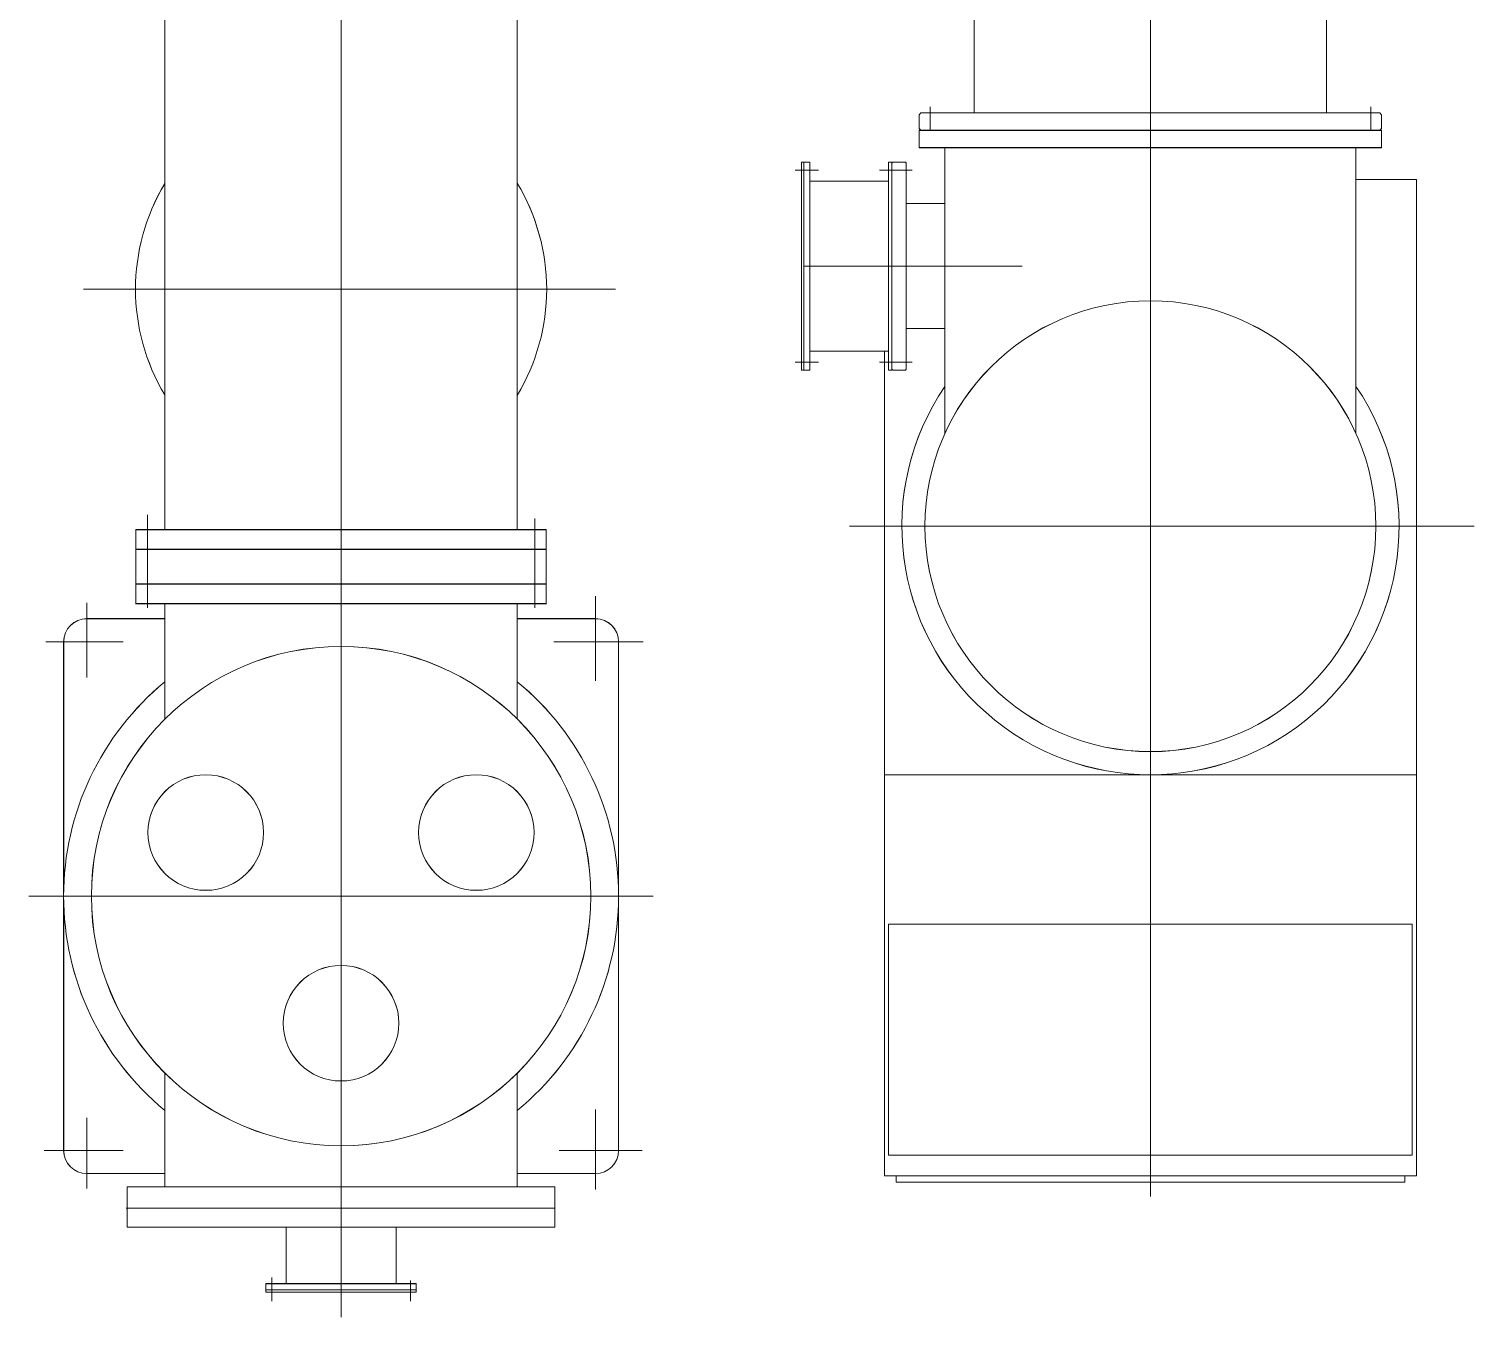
# Model space of a CAD drawing. Header units: millimetres. Extents: x 89978 to 501025, y -351975 to 835730.
# Drawn here: x 316712 to 319212, y -297849 to -295621 of the extents above; entities that cross this region are included whole.
import ezdxf

# ---------------------------------------------------------------- set-up
doc = ezdxf.new("R2010")
doc.units = ezdxf.units.MM
doc.header["$LTSCALE"] = 150
doc.layers.add('------00 Switch Gear_GIS', color=3, linetype='Continuous')

# ---------------------------------------------------------------- blocks, each defined once
blk = doc.blocks.new('X-1F-PLAN$0$GIS(2)')
at = {"layer": '------00 Switch Gear_GIS', "linetype": 'Continuous', "lineweight": 13}
for p, q in [((6878.3, 484.1), (6878.3, 5774.9)), ((5478.3, 5770.6), (5478.3, 275.2)), ((5173.2, 1637.6), (5173.2, 2609.6)), ((5782.8, 1637.6), (5782.8, 2609.6)), ((6573.5, 2568.6), (6573.5, 2358.3)), ((7183.1, 2568.6), (7183.1, 2358.3)), ((6481.3, 2358.6), (6478.3, 2355.6)), ((6478.3, 2331.6), (6478.3, 2355.6)), ((6481.3, 2358.6), (7275.3, 2358.6)), ((6497.3, 2328.6), (6497.3, 2369.1)), ((7259.3, 2328.6), (7259.3, 2369.1)), ((7275.3, 2358.6), (7278.3, 2355.6)), ((7278.3, 2331.6), (7278.3, 2355.6)), ((6478.3, 2331.6), (6481.3, 2328.6)), ((6478.3, 2328.6), (6478.3, 2298.6)), ((6478.3, 2328.6), (7278.3, 2328.6)), ((7278.3, 2331.6), (7275.3, 2328.6)), ((7278.3, 2328.6), (7278.3, 2298.6)), ((6478.3, 2298.6), (7278.3, 2298.6)), ((6522.7, 2298.6), (6522.7, 1803.7)), ((7233.9, 2298.6), (7233.9, 1803.7)), ((6263.9, 2259.6), (6303.9, 2259.6)), ((6274.5, 1913.6), (6274.5, 2273.6)), ((6274.5, 2273.6), (6289, 2273.6)), ((6279, 1913.6), (6279, 2273.6)), ((6289, 1913.6), (6289, 2273.6)), ((6466, 2259.6), (6409.7, 2259.6)), ((6425, 1913.6), (6425, 2273.6)), ((6431, 2273.6), (6425, 2273.6)), ((6431, 1913.6), (6431, 2273.6)), ((6432.6, 2273.6), (6431, 2272)), ((6454.4, 2273.6), (6432.6, 2273.6)), ((6454.4, 2273.6), (6456, 2272)), ((6456, 1915.2), (6456, 2272)), ((6289, 2240.6), (6425, 2240.6)), ((7338.3, 2243.6), (7233.9, 2243.6)), ((7338.3, 519.6), (7338.3, 2243.6)), ((6522.7, 2201.7), (6456, 2201.7)), ((6278.6, 2093.6), (6656.2, 2093.6)), ((5952.9, 2053.6), (5032.5, 2053.6)), ((6522.7, 1985.4), (6456, 1985.4)), ((6263.9, 1927.6), (6303.9, 1927.6)), ((6289, 1946.6), (6425, 1946.6)), ((6466, 1927.6), (6409.7, 1927.6)), ((6418.3, 519.6), (6418.3, 1946.6)), ((6274.5, 1913.6), (6289, 1913.6)), ((6431, 1913.6), (6425, 1913.6)), ((6432.6, 1913.6), (6431, 1915.2)), ((6454.4, 1913.6), (6432.6, 1913.6)), ((6454.4, 1913.6), (6456, 1915.2)), ((5143.3, 1502.4), (5143.3, 1663.1)), ((5813.3, 1502.4), (5813.3, 1656.7)), ((5833, 1637.6), (5123, 1637.6)), ((5123, 1543.6), (5123, 1637.6)), ((5833, 1543.6), (5833, 1637.6)), ((7438.2, 1643.6), (6357.6, 1643.6)), ((5833, 1603.6), (5123, 1603.6)), ((5833.3, 1543.6), (5123, 1543.6)), ((5123.3, 1508.6), (5123.3, 1543.6)), ((5833.3, 1508.6), (5833.3, 1543.6)), ((5038.4, 1510.8), (5038.4, 1382.1)), ((5833.3, 1509.6), (5123.3, 1509.6)), ((5173.5, 1309.7), (5173.5, 1509.6)), ((5783.1, 1309.8), (5783.1, 1509.6)), ((5918.4, 1376.1), (5918.4, 1522.5)), ((5173.6, 1483.6), (5038.4, 1483.6)), ((5918.4, 1483.6), (5783.2, 1483.6)), ((5101.2, 1443.6), (4967.7, 1443.6)), ((4998.4, 1010.2), (4998.4, 1443.6)), ((5846.2, 1443.6), (6000.8, 1443.6)), ((5958.4, 563.6), (5958.4, 1443.6)), ((7338.3, 1213.6), (6418.3, 1213.6)), ((6018.3, 1003.6), (4938.3, 1003.6)), ((4998.4, 563.6), (4998.4, 996.9)), ((7331.3, 955.2), (6425.3, 955.2)), ((6425.3, 955.2), (6425.3, 555.1)), ((7331.3, 555.1), (7331.3, 955.2)), ((5173.5, 697.5), (5173.5, 500.6)), ((5783.1, 697.4), (5783.1, 500.6)), ((5918.4, 496.1), (5918.4, 634.3)), ((5038.4, 498), (5038.4, 620.1)), ((5101.2, 563.6), (4964.6, 563.6)), ((5855.5, 563.6), (5999.2, 563.6)), ((6425.3, 555.1), (7331.3, 555.1)), ((5173.5, 523.6), (5038.2, 523.6)), ((5108.3, 500.6), (5108.3, 430.6)), ((5848.3, 500.6), (5108.3, 500.6)), ((5918.4, 523.6), (5783.1, 523.6)), ((5848.3, 500.6), (5848.3, 430.6)), ((7338.3, 519.6), (6418.3, 519.6)), ((6438.3, 508.6), (6438.3, 519.6)), ((7318.3, 508.6), (6438.3, 508.6)), ((7318.3, 508.6), (7318.3, 519.6)), ((5848.3, 463.6), (5106.4, 463.6)), ((5848.3, 430.6), (5108.3, 430.6)), ((5383, 430.6), (5383, 333.1)), ((5573.6, 333.1), (5573.6, 430.6)), ((5348.3, 318.6), (5348.3, 333.1)), ((5608.3, 333.1), (5348.3, 333.1)), ((5358.3, 303.1), (5358.3, 343.8)), ((5598.3, 303.1), (5598.3, 338.6)), ((5608.3, 318.6), (5608.3, 333.1)), ((5608.3, 322.6), (5348.3, 322.6)), ((5608.3, 318.6), (5348.3, 318.6))]:
    blk.add_line(p, q, dxfattribs=at)
for centre, radius in [((6878.3, 1643.6), 390), ((5478.4, 1003.6), 432), ((5244.2, 1113.6), 100), ((5712.2, 1113.6), 100), ((5478.2, 783.7), 100)]:
    blk.add_circle(centre, radius, dxfattribs=at)
at = {"layer": '------00 Switch Gear_GIS', "linetype": 'Continuous', "lineweight": 13, "extrusion": (0, 0, -1)}
for centre, radius, start, end in [((-5478.3, 2053.6), 355.6, 329.0837, 30.9163), ((-5478.3, 2053.6), 355.6, 148.9111, 211.0889), ((-5918.4, 1443.6), 40, 90, 180), ((-5478.3, 1003.6), 480, 0.0001, 50.58), ((-5478.3, 1003.6), 480, 129.42, 230.5791), ((-5038.4, 563.6), 40, 270, 0), ((-5918.4, 563.6), 40, 180, 270)]:
    blk.add_arc(centre, radius, start, end, dxfattribs=at)
at = {"layer": '------00 Switch Gear_GIS', "linetype": 'Continuous', "lineweight": 13}
for centre, radius, start, end in [((6878.3, 1643.6), 430, 145.7894, 34.2106), ((5038.4, 1443.6), 40, 90, 180), ((5478.3, 1003.6), 480, 180, 230.5809)]:
    blk.add_arc(centre, radius, start, end, dxfattribs=at)

msp = doc.modelspace()

# ---------------------------------------------------------------- linework, layer by layer
at = {"layer": '------00 Switch Gear_GIS', "linetype": 'Continuous', "lineweight": 13}
for p, q in [((317252, -292354), (317252, -297849.4)), ((318652, -297640.5), (318652, -292349.7)), ((316946.9, -296487.1), (316946.9, -295515.1)), ((317556.5, -296487.1), (317556.5, -295515.1)), ((318347.2, -295556.1), (318347.2, -295766.4)), ((318956.8, -295556.1), (318956.8, -295766.4)), ((318255, -295766.1), (318252, -295769.1)), ((318255, -295766.1), (319049, -295766.1)), ((318271, -295796.1), (318271, -295755.5)), ((319033, -295796.1), (319033, -295755.5)), ((319049, -295766.1), (319052, -295769.1)), ((318252, -295793.1), (318252, -295769.1)), ((319052, -295793.1), (319052, -295769.1)), ((318252, -295793.1), (318255, -295796.1)), ((318252, -295796.1), (318252, -295826.1)), ((318252, -295796.1), (319052, -295796.1)), ((319052, -295793.1), (319049, -295796.1)), ((319052, -295796.1), (319052, -295826.1)), ((318252, -295826.1), (319052, -295826.1)), ((318296.4, -295826.1), (318296.4, -296320.9)), ((319007.6, -295826.1), (319007.6, -296320.9)), ((318037.6, -295865.1), (318077.6, -295865.1)), ((318048.2, -296211.1), (318048.2, -295851.1)), ((318048.2, -295851.1), (318062.7, -295851.1)), ((318052.7, -296211.1), (318052.7, -295851.1)), ((318062.7, -296211.1), (318062.7, -295851.1)), ((318239.7, -295865.1), (318183.4, -295865.1)), ((318198.7, -296211.1), (318198.7, -295851.1)), ((318204.7, -295851.1), (318198.7, -295851.1)), ((318204.7, -296211.1), (318204.7, -295851.1)), ((318206.3, -295851.1), (318204.7, -295852.7)), ((318228.1, -295851.1), (318206.3, -295851.1)), ((318228.1, -295851.1), (318229.7, -295852.7)), ((318229.7, -296209.5), (318229.7, -295852.7)), ((318062.7, -295884.1), (318198.7, -295884.1)), ((319112, -295881.1), (319007.6, -295881.1)), ((319112, -297605.1), (319112, -295881.1)), ((318296.4, -295922.9), (318229.7, -295922.9)), ((318052.3, -296031.1), (318429.9, -296031.1)), ((317726.6, -296071.1), (316806.2, -296071.1)), ((318296.4, -296139.2), (318229.7, -296139.2)), ((318062.7, -296178.1), (318198.7, -296178.1)), ((318192, -297605.1), (318192, -296178.1)), ((318037.6, -296197.1), (318077.6, -296197.1)), ((318048.2, -296211.1), (318062.7, -296211.1)), ((318239.7, -296197.1), (318183.4, -296197.1)), ((318204.7, -296211.1), (318198.7, -296211.1)), ((318206.3, -296211.1), (318204.7, -296209.5)), ((318228.1, -296211.1), (318206.3, -296211.1)), ((318228.1, -296211.1), (318229.7, -296209.5)), ((316917, -296622.3), (316917, -296461.6)), ((317606.7, -296487.1), (316896.7, -296487.1)), ((316896.7, -296581.1), (316896.7, -296487.1)), ((317587, -296622.3), (317587, -296467.9)), ((317606.7, -296581.1), (317606.7, -296487.1)), ((319211.9, -296481.1), (318131.2, -296481.1)), ((317606.7, -296521.1), (316896.7, -296521.1)), ((317607, -296581.1), (316896.7, -296581.1)), ((316897, -296616.1), (316897, -296581.1)), ((317607, -296616.1), (317607, -296581.1)), ((316812, -296613.8), (316812, -296742.6)), ((317607, -296615.1), (316897, -296615.1)), ((316947.2, -296815), (316947.2, -296615.1)), ((317556.8, -296814.9), (317556.8, -296615.1)), ((317692, -296748.6), (317692, -296602.2)), ((316947.2, -296641.1), (316812, -296641.1)), ((317692, -296641.1), (317556.8, -296641.1)), ((316874.9, -296681.1), (316741.4, -296681.1)), ((316772, -297114.4), (316772, -296681.1)), ((317619.9, -296681.1), (317774.5, -296681.1)), ((317732, -297561.1), (317732, -296681.1)), ((319112, -296911.1), (318192, -296911.1)), ((317792, -297121.1), (316712, -297121.1)), ((316772, -297561.1), (316772, -297127.7)), ((319104.9, -297169.5), (318198.9, -297169.5)), ((318198.9, -297169.5), (318198.9, -297569.5)), ((319104.9, -297569.5), (319104.9, -297169.5)), ((316947.2, -297427.2), (316947.2, -297624.1)), ((317556.8, -297427.2), (317556.8, -297624.1)), ((317692, -297628.6), (317692, -297490.4)), ((316812, -297626.7), (316812, -297504.6)), ((316874.9, -297561.1), (316738.3, -297561.1)), ((317629.2, -297561.1), (317772.8, -297561.1)), ((318198.9, -297569.5), (319104.9, -297569.5)), ((316947.2, -297601.1), (316811.8, -297601.1)), ((317692, -297601.1), (317556.8, -297601.1)), ((319112, -297605.1), (318192, -297605.1)), ((318212, -297616.1), (318212, -297605.1)), ((319092, -297616.1), (318212, -297616.1)), ((319092, -297616.1), (319092, -297605.1)), ((316882, -297624.1), (316882, -297694.1)), ((317622, -297624.1), (316882, -297624.1)), ((317622, -297624.1), (317622, -297694.1)), ((317622, -297661.1), (316880.1, -297661.1)), ((317622, -297694.1), (316882, -297694.1)), ((317156.7, -297694.1), (317156.7, -297791.6)), ((317347.3, -297791.6), (317347.3, -297694.1)), ((317122, -297806.1), (317122, -297791.6)), ((317382, -297791.6), (317122, -297791.6)), ((317132, -297821.6), (317132, -297780.8)), ((317372, -297821.6), (317372, -297786.1)), ((317382, -297806.1), (317382, -297791.6)), ((317382, -297802.1), (317122, -297802.1)), ((317382, -297806.1), (317122, -297806.1))]:
    msp.add_line(p, q, dxfattribs=at)
for centre, radius in [((318652, -296481.1), 390), ((317252, -297121.1), 432), ((317017.9, -297011.1), 100), ((317485.9, -297011.1), 100), ((317251.9, -297341), 100)]:
    msp.add_circle(centre, radius, dxfattribs=at)
at = {"layer": '------00 Switch Gear_GIS', "linetype": 'Continuous', "lineweight": 13, "extrusion": (0, 0, -1)}
for centre, radius, start, end in [((-317252, -296071.1), 355.6, 329.0837, 30.9163), ((-317252, -296071.1), 355.6, 148.9111, 211.0889), ((-317692, -296681.1), 40, 90, 180), ((-317252, -297121.1), 480, 0.0001, 50.58), ((-317252, -297121.1), 480, 129.42, 230.5791), ((-316812, -297561.1), 40, 270, 0), ((-317692, -297561.1), 40, 180, 270)]:
    msp.add_arc(centre, radius, start, end, dxfattribs=at)
at = {"layer": '------00 Switch Gear_GIS', "linetype": 'Continuous', "lineweight": 13}
for centre, radius, start, end in [((318652, -296481.1), 430, 145.7894, 34.2106), ((316812, -296681.1), 40, 90, 180), ((317252, -297121.1), 480, 180, 230.5809)]:
    msp.add_arc(centre, radius, start, end, dxfattribs=at)

# ---------------------------------------------------------------- block references
at = {"layer": '------00 Switch Gear_GIS', "color": 3}
msp.add_blockref('X-1F-PLAN$0$GIS(2)', (311773.7, -298124.6), dxfattribs=at)

doc.saveas('drawing.dxf')
